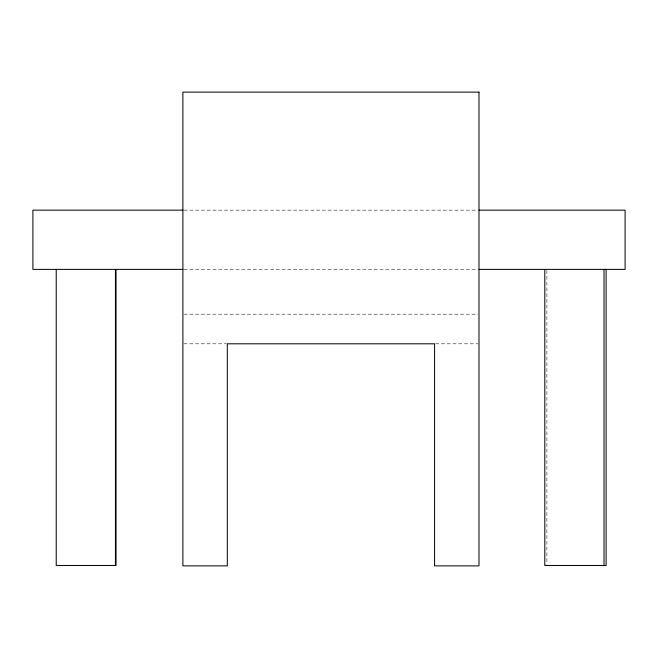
<?xml version="1.0" encoding="UTF-8"?>
<svg xmlns="http://www.w3.org/2000/svg" width="658" height="658" viewBox="0 0 658 658"><rect width="100%" height="100%" fill="white"/><g stroke="black" fill="none" stroke-linecap="round" stroke-linejoin="round"><path stroke-width="0.49" stroke-dasharray="3.29 2.47" d="M184.034 210.157L478.078 210.157M184.034 269.377L478.078 269.377M183.919 314.195L477.963 314.195M183.903 343.805L226.303 343.805M435.588 343.805L477.988 343.805M546.897 270.405L546.897 564.449"/><path stroke-width="0.99" d="M183.006 210.157L32.9 210.157L32.9 269.377L183.006 269.377M479.106 210.157L625.1 210.157L625.1 269.377L479.106 269.377M606.117 269.377L606.117 565.477L544.799 565.477L544.799 269.377M604.019 269.377L604.019 565.477M116.03 269.377L116.03 565.477L56.226 565.477L56.226 269.377M115.446 269.377L115.446 565.477M478.991 92.12L182.891 92.12L182.891 565.88L227.306 565.88L227.306 343.805L434.576 343.805L434.576 565.88L478.991 565.88L478.991 92.12"/></g></svg>
